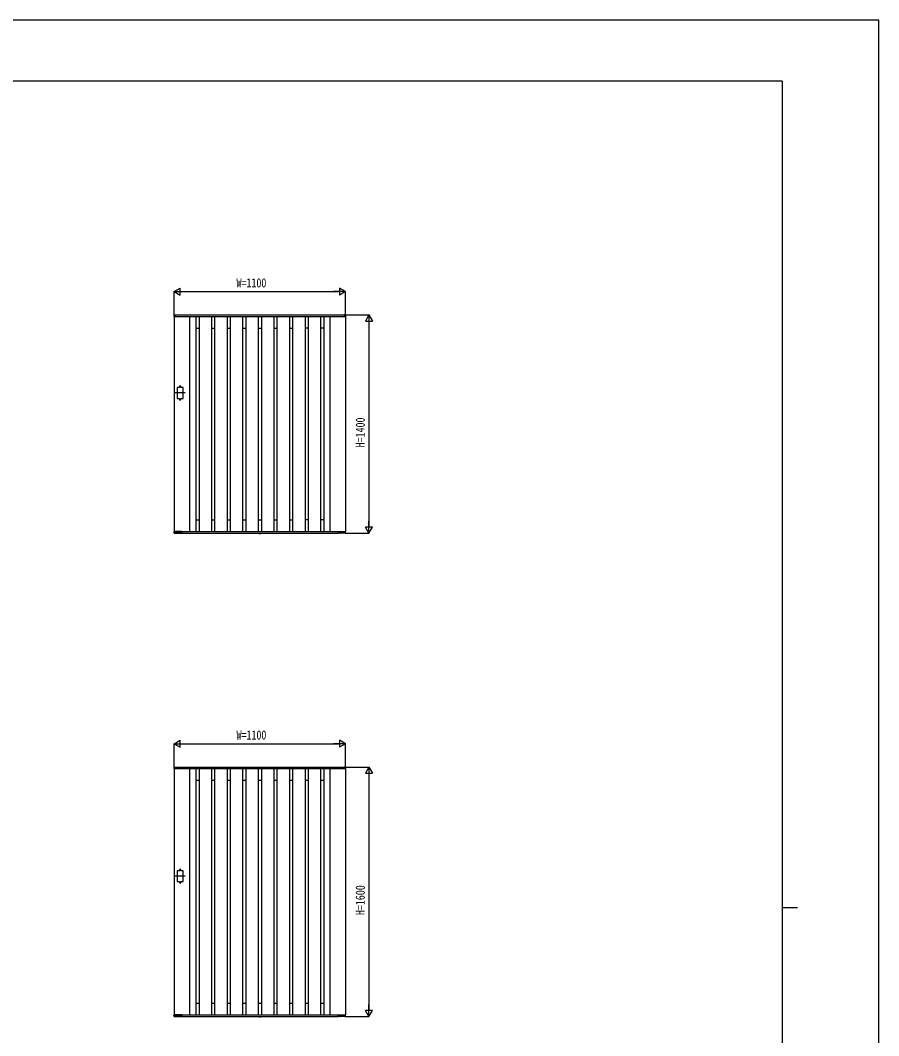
# Model space of a CAD drawing. Units: millimetres, scale not verified. Extents: x -8410 to 8410, y -5940 to 5940.
# Drawn here: x 2904 to 8410, y -573 to 5940 of the extents above; entities that cross this region are included whole.
import ezdxf
from ezdxf.enums import TextEntityAlignment as Align

# ---------------------------------------------------------------- set-up
doc = ezdxf.new("R2010")
doc.units = ezdxf.units.MM
doc.header["$LTSCALE"] = 30
for name, color, linetype in [('0-2_YKK_A1', 4, 'Continuous'), ('0-3_YKK_D', 6, 'Continuous'), ('0-4_YKK_ZWAK', 7, 'Continuous')]:
    doc.layers.add(name, color=color, linetype=linetype)
doc.styles.add('ＭＳ ゴシック', font='')
doc.styles.get('ＭＳ ゴシック').set_extended_font_data('MS Gothic')

msp = doc.modelspace()

# ---------------------------------------------------------------- linework, layer by layer
at = {"layer": '0-2_YKK_A1'}
for p, q in [((3889.54, 4048.63), (3889.54, 4040.5)), ((3890.04, 4040), (3890.04, 2660)), ((3890.04, 4040), (4990.04, 4040)), ((3890.04, 4040), (3896.74, 4040)), ((3890.95, 4050.13), (3896.51, 4050.47)), ((3896.74, 4040), (3896.74, 4040)), ((3897.04, 4050), (4983.04, 4050)), ((3897.04, 4040), (3897.04, 4050)), ((3897.04, 4040.3), (3897.04, 4049.97)), ((3990.04, 4040), (3990.04, 2660)), ((4030.04, 4040), (4030.04, 2660)), ((4050.04, 4040), (4050.04, 2660)), ((4130.04, 4040), (4130.04, 2660)), ((4150.04, 4040), (4150.04, 2660)), ((4230.04, 4040), (4230.04, 2660)), ((4250.04, 4040), (4250.04, 2660)), ((4330.04, 4040), (4330.04, 2660)), ((4350.04, 4040), (4350.04, 2660)), ((4430.04, 4040), (4430.04, 2660)), ((4450.04, 4040), (4450.04, 2660)), ((4530.04, 4040), (4530.04, 2660)), ((4550.04, 4040), (4550.04, 2660)), ((4630.04, 4040), (4630.04, 2660)), ((4650.04, 4040), (4650.04, 2660)), ((4730.04, 4040), (4730.04, 2660)), ((4750.04, 4040), (4750.04, 2660)), ((4830.04, 4040), (4830.04, 2660)), ((4850.04, 4040), (4850.04, 2660)), ((4890.04, 4040), (4890.04, 2660)), ((4983.04, 4040), (4983.04, 4050)), ((4983.04, 4040.3), (4983.04, 4049.97)), ((4990.04, 4040), (4983.34, 4040)), ((4983.34, 4040), (4983.34, 4040)), ((4989.13, 4050.13), (4983.57, 4050.47)), ((4990.04, 4040), (4990.04, 2660)), ((4990.54, 4048.63), (4990.54, 4040.5)), ((4030.04, 3965), (4050.04, 3965)), ((4130.04, 3965), (4150.04, 3965)), ((4230.04, 3965), (4250.04, 3965)), ((4330.04, 3965), (4350.04, 3965)), ((4430.04, 3965), (4450.04, 3965)), ((4530.04, 3965), (4550.04, 3965)), ((4630.04, 3965), (4650.04, 3965)), ((4750.04, 3965), (4730.04, 3965)), ((4850.04, 3965), (4830.04, 3965)), ((3924.04, 3585), (3924.04, 3590)), ((3934.04, 3585), (3934.04, 3590)), ((3960.54, 3550), (3897.54, 3550)), ((3924.04, 3515), (3924.04, 3510)), ((3934.04, 3515), (3934.04, 3510)), ((4030.04, 2735), (4050.04, 2735)), ((4130.04, 2735), (4150.04, 2735)), ((4230.04, 2735), (4250.04, 2735)), ((4330.04, 2735), (4350.04, 2735)), ((4430.04, 2735), (4450.04, 2735)), ((4530.04, 2735), (4550.04, 2735)), ((4630.04, 2735), (4650.04, 2735)), ((4750.04, 2735), (4730.04, 2735)), ((4850.04, 2735), (4830.04, 2735)), ((3890.15, 2649.97), (3889.57, 2659.47)), ((3890.04, 2660), (4990.04, 2660)), ((3939.74, 2660), (3890.07, 2660)), ((3891.4, 2649.5), (3890.65, 2649.5)), ((3891.9, 2649.99), (3891.93, 2651.81)), ((3891.91, 2650.5), (3938.21, 2650.5)), ((3912.83, 2652.1), (3892.25, 2652.1)), ((3913.15, 2651.81), (3913.16, 2650.99)), ((3914.88, 2650.99), (3914.9, 2651.81)), ((3921.87, 2652.1), (3915.21, 2652.1)), ((3922.18, 2651.81), (3922.2, 2650.99)), ((3923.92, 2650.99), (3923.93, 2651.81)), ((3937.87, 2652.1), (3924.25, 2652.1)), ((3934.14, 2652.1), (3934.16, 2650.99)), ((3938.18, 2651.81), (3938.21, 2650.01)), ((3939.54, 2649.52), (3938.71, 2649.52)), ((3940.04, 2660), (3940.04, 2650)), ((3940.04, 2659.7), (3940.04, 2650.02)), ((3940.04, 2650), (4940.04, 2650)), ((4436.13, 2649.5), (4436.22, 2650)), ((4436.13, 2649.5), (4436.3, 2648.53)), ((4436.13, 2649.5), (4443.95, 2649.5)), ((4436.22, 2650), (4443.86, 2650)), ((4440.04, 2645.8), (4440.04, 2650)), ((4443.95, 2649.5), (4443.78, 2648.53)), ((4443.95, 2649.5), (4443.86, 2650)), ((4940.04, 2660), (4940.04, 2650)), ((4940.04, 2659.7), (4940.04, 2650.02)), ((4940.34, 2660), (4990.01, 2660)), ((4940.54, 2649.52), (4941.37, 2649.52)), ((4941.9, 2651.81), (4941.87, 2650.01)), ((4988.17, 2650.5), (4941.87, 2650.5)), ((4942.21, 2652.1), (4955.83, 2652.1)), ((4945.94, 2652.1), (4945.92, 2650.99)), ((4956.16, 2650.99), (4956.15, 2651.81)), ((4957.9, 2651.81), (4957.88, 2650.99)), ((4958.21, 2652.1), (4964.87, 2652.1)), ((4965.2, 2650.99), (4965.18, 2651.81)), ((4966.93, 2651.81), (4966.92, 2650.99)), ((4967.25, 2652.1), (4987.83, 2652.1)), ((4988.18, 2649.99), (4988.15, 2651.81)), ((4988.68, 2649.5), (4989.43, 2649.5)), ((4989.93, 2649.97), (4990.51, 2659.47)), ((3889.54, 1148.63), (3889.54, 1140.5)), ((3890.04, 1140), (3890.04, -440)), ((3890.04, 1140), (4990.04, 1140)), ((3890.04, 1140), (3896.74, 1140)), ((3890.95, 1150.13), (3896.51, 1150.47)), ((3896.74, 1140), (3896.74, 1140)), ((3897.04, 1150), (4983.04, 1150)), ((3897.04, 1140), (3897.04, 1150)), ((3897.04, 1140.3), (3897.04, 1149.97)), ((3990.04, 1140), (3990.04, -440)), ((4030.04, 1140), (4030.04, -440)), ((4050.04, 1140), (4050.04, -440)), ((4130.04, 1140), (4130.04, -440)), ((4150.04, 1140), (4150.04, -440)), ((4230.04, 1140), (4230.04, -440)), ((4250.04, 1140), (4250.04, -440)), ((4330.04, 1140), (4330.04, -440)), ((4350.04, 1140), (4350.04, -440)), ((4430.04, 1140), (4430.04, -440)), ((4450.04, 1140), (4450.04, -440)), ((4530.04, 1140), (4530.04, -440)), ((4550.04, 1140), (4550.04, -440)), ((4630.04, 1140), (4630.04, -440)), ((4650.04, 1140), (4650.04, -440)), ((4730.04, 1140), (4730.04, -440)), ((4750.04, 1140), (4750.04, -440)), ((4830.04, 1140), (4830.04, -440)), ((4850.04, 1140), (4850.04, -440)), ((4890.04, 1140), (4890.04, -440)), ((4983.04, 1140), (4983.04, 1150)), ((4983.04, 1140.3), (4983.04, 1149.97)), ((4990.04, 1140), (4983.34, 1140)), ((4983.34, 1140), (4983.34, 1140)), ((4989.13, 1150.13), (4983.57, 1150.47)), ((4990.04, 1140), (4990.04, -440)), ((4990.54, 1148.63), (4990.54, 1140.5)), ((4030.04, 1065), (4050.04, 1065)), ((4130.04, 1065), (4150.04, 1065)), ((4230.04, 1065), (4250.04, 1065)), ((4330.04, 1065), (4350.04, 1065)), ((4430.04, 1065), (4450.04, 1065)), ((4530.04, 1065), (4550.04, 1065)), ((4630.04, 1065), (4650.04, 1065)), ((4730.04, 1065), (4750.04, 1065)), ((4830.04, 1065), (4850.04, 1065)), ((3924.04, 485), (3924.04, 490)), ((3934.04, 485), (3934.04, 490)), ((3960.54, 450), (3897.54, 450)), ((3924.04, 415), (3924.04, 410)), ((3934.04, 415), (3934.04, 410)), ((4030.04, -365), (4050.04, -365)), ((4130.04, -365), (4150.04, -365)), ((4230.04, -365), (4250.04, -365)), ((4330.04, -365), (4350.04, -365)), ((4430.04, -365), (4450.04, -365)), ((4530.04, -365), (4550.04, -365)), ((4630.04, -365), (4650.04, -365)), ((4730.04, -365), (4750.04, -365)), ((4830.04, -365), (4850.04, -365)), ((3890.15, -450.03), (3889.57, -440.53)), ((3890.04, -440), (4990.04, -440)), ((3939.74, -440), (3890.07, -440)), ((3891.4, -450.5), (3890.65, -450.5)), ((3891.9, -450.01), (3891.93, -448.19)), ((3891.91, -449.5), (3938.21, -449.5)), ((3912.83, -447.9), (3892.25, -447.9)), ((3913.15, -448.19), (3913.16, -449.01)), ((3914.88, -449.01), (3914.9, -448.19)), ((3921.87, -447.9), (3915.21, -447.9)), ((3922.18, -448.19), (3922.2, -449.01)), ((3923.92, -449.01), (3923.93, -448.19)), ((3937.87, -447.9), (3924.25, -447.9)), ((3934.14, -447.9), (3934.16, -449.01)), ((3938.18, -448.19), (3938.21, -449.99)), ((3939.54, -450.48), (3938.71, -450.48)), ((3940.04, -440), (3940.04, -450)), ((3940.04, -440.3), (3940.04, -449.98)), ((3940.04, -450), (4940.04, -450)), ((4436.13, -450.5), (4436.22, -450)), ((4436.13, -450.5), (4436.3, -451.47)), ((4436.13, -450.5), (4443.95, -450.5)), ((4436.22, -450), (4443.86, -450)), ((4440.04, -454.2), (4440.04, -450)), ((4443.95, -450.5), (4443.78, -451.47)), ((4443.95, -450.5), (4443.86, -450)), ((4940.04, -440), (4940.04, -450)), ((4940.04, -440.3), (4940.04, -449.98)), ((4940.34, -440), (4990.01, -440)), ((4940.54, -450.48), (4941.37, -450.48)), ((4941.9, -448.19), (4941.87, -449.99)), ((4988.17, -449.5), (4941.87, -449.5)), ((4942.21, -447.9), (4955.83, -447.9)), ((4945.94, -447.9), (4945.92, -449.01)), ((4956.16, -449.01), (4956.15, -448.19)), ((4957.9, -448.19), (4957.88, -449.01)), ((4958.21, -447.9), (4964.87, -447.9)), ((4965.2, -449.01), (4965.18, -448.19)), ((4966.93, -448.19), (4966.92, -449.01)), ((4967.25, -447.9), (4987.83, -447.9)), ((4988.18, -450.01), (4988.15, -448.19)), ((4988.68, -450.5), (4989.43, -450.5)), ((4989.93, -450.03), (4990.51, -440.53))]:
    msp.add_line(p, q, dxfattribs=at)
for points in [[(3924.04, 3585), (3910.04, 3585), (3910.04, 3515), (3924.04, 3515)], [(3934.04, 3515), (3948.04, 3515), (3948.04, 3585), (3934.04, 3585)], [(3892.25, 2652.1), (3892.11, 2652.07), (3892.03, 2652.02), (3891.99, 2651.97), (3891.96, 2651.91), (3891.94, 2651.86), (3891.93, 2651.81)], [(3913.15, 2651.81), (3913.14, 2651.85), (3913.13, 2651.9), (3913.11, 2651.95), (3913.08, 2651.99), (3913.03, 2652.04), (3912.95, 2652.08), (3912.83, 2652.1)], [(3915.21, 2652.1), (3915.08, 2652.07), (3915, 2652.02), (3914.95, 2651.97), (3914.92, 2651.91), (3914.91, 2651.86), (3914.9, 2651.81)], [(3922.18, 2651.81), (3922.18, 2651.85), (3922.17, 2651.9), (3922.14, 2651.95), (3922.11, 2651.99), (3922.06, 2652.04), (3921.99, 2652.08), (3921.87, 2652.1)], [(3924.25, 2652.1), (3924.11, 2652.07), (3924.03, 2652.02), (3923.99, 2651.97), (3923.96, 2651.91), (3923.94, 2651.86), (3923.93, 2651.81)], [(3938.18, 2651.81), (3938.18, 2651.85), (3938.17, 2651.9), (3938.14, 2651.95), (3938.11, 2651.99), (3938.06, 2652.04), (3937.99, 2652.08), (3937.87, 2652.1)], [(4437.74, 2647.42), (4438.89, 2649.74), (4440.04, 2650.35)], [(4442.34, 2647.42), (4441.18, 2649.74), (4440.04, 2650.35)], [(4941.9, 2651.81), (4941.9, 2651.85), (4941.91, 2651.9), (4941.94, 2651.95), (4941.97, 2651.99), (4942.02, 2652.04), (4942.09, 2652.08), (4942.21, 2652.1)], [(4955.83, 2652.1), (4955.97, 2652.07), (4956.04, 2652.02), (4956.09, 2651.97), (4956.12, 2651.91), (4956.14, 2651.86), (4956.15, 2651.81)], [(4957.9, 2651.81), (4957.9, 2651.85), (4957.91, 2651.9), (4957.94, 2651.95), (4957.97, 2651.99), (4958.02, 2652.04), (4958.09, 2652.08), (4958.21, 2652.1)], [(4964.87, 2652.1), (4965, 2652.07), (4965.08, 2652.02), (4965.13, 2651.97), (4965.16, 2651.91), (4965.17, 2651.86), (4965.18, 2651.81)], [(4966.93, 2651.81), (4966.94, 2651.85), (4966.95, 2651.9), (4966.97, 2651.95), (4967, 2651.99), (4967.05, 2652.04), (4967.13, 2652.08), (4967.25, 2652.1)], [(4987.83, 2652.1), (4987.97, 2652.07), (4988.04, 2652.02), (4988.09, 2651.97), (4988.12, 2651.91), (4988.14, 2651.86), (4988.15, 2651.81)], [(3924.04, 485), (3910.04, 485), (3910.04, 415), (3924.04, 415)], [(3934.04, 415), (3948.04, 415), (3948.04, 485), (3934.04, 485)], [(3892.25, -447.9), (3892.11, -447.93), (3892.03, -447.98), (3891.99, -448.03), (3891.96, -448.09), (3891.94, -448.14), (3891.93, -448.19)], [(3913.15, -448.19), (3913.14, -448.15), (3913.13, -448.1), (3913.11, -448.05), (3913.08, -448.01), (3913.03, -447.96), (3912.95, -447.92), (3912.83, -447.9)], [(3915.21, -447.9), (3915.08, -447.93), (3915, -447.98), (3914.95, -448.03), (3914.92, -448.09), (3914.91, -448.14), (3914.9, -448.19)], [(3922.18, -448.19), (3922.18, -448.15), (3922.17, -448.1), (3922.14, -448.05), (3922.11, -448.01), (3922.06, -447.96), (3921.99, -447.92), (3921.87, -447.9)], [(3924.25, -447.9), (3924.11, -447.93), (3924.03, -447.98), (3923.99, -448.03), (3923.96, -448.09), (3923.94, -448.14), (3923.93, -448.19)], [(3938.18, -448.19), (3938.18, -448.15), (3938.17, -448.1), (3938.14, -448.05), (3938.11, -448.01), (3938.06, -447.96), (3937.99, -447.92), (3937.87, -447.9)], [(4437.74, -452.58), (4438.89, -450.26), (4440.04, -449.65)], [(4442.34, -452.58), (4441.18, -450.26), (4440.04, -449.65)], [(4941.9, -448.19), (4941.9, -448.15), (4941.91, -448.1), (4941.94, -448.05), (4941.97, -448.01), (4942.02, -447.96), (4942.09, -447.92), (4942.21, -447.9)], [(4955.83, -447.9), (4955.97, -447.93), (4956.04, -447.98), (4956.09, -448.03), (4956.12, -448.09), (4956.14, -448.14), (4956.15, -448.19)], [(4957.9, -448.19), (4957.9, -448.15), (4957.91, -448.1), (4957.94, -448.05), (4957.97, -448.01), (4958.02, -447.96), (4958.09, -447.92), (4958.21, -447.9)], [(4964.87, -447.9), (4965, -447.93), (4965.08, -447.98), (4965.13, -448.03), (4965.16, -448.09), (4965.17, -448.14), (4965.18, -448.19)], [(4966.93, -448.19), (4966.94, -448.15), (4966.95, -448.1), (4966.97, -448.05), (4967, -448.01), (4967.05, -447.96), (4967.13, -447.92), (4967.25, -447.9)], [(4987.83, -447.9), (4987.97, -447.93), (4988.04, -447.98), (4988.09, -448.03), (4988.12, -448.09), (4988.14, -448.14), (4988.15, -448.19)]]:
    msp.add_lwpolyline(points, dxfattribs=at)
for centre, radius, start, end in [((3891.04, 4048.63), 1.5, 93.5, 180), ((3890.04, 4040.5), 0.5, 180, 270), ((3896.54, 4049.97), 0.5, 0, 93.5), ((3896.74, 4040.3), 0.3, 270, 0), ((4983.54, 4049.97), 0.5, 86.5, 180), ((4983.34, 4040.3), 0.3, 180, 270), ((4989.04, 4048.63), 1.5, 0, 86.5), ((4990.04, 4040.5), 0.5, 270, 0), ((3929.04, 3590), 5, 0, 180), ((3929.04, 3510), 5, 180, 0), ((3890.07, 2659.5), 0.5, 90, 183.5), ((3890.65, 2650), 0.5, 183.5, 269.21081), ((3891.4, 2650), 0.5, 269.18971, 359), ((3913.66, 2651), 0.5, 181, 270), ((3914.38, 2651), 0.5, 270, 359), ((3922.7, 2651), 0.5, 181, 270), ((3923.42, 2651), 0.5, 270, 359), ((3934.66, 2651), 0.5, 181, 270), ((3938.71, 2650.02), 0.5, 181.0014, 270.00152), ((3939.54, 2650.02), 0.5, 270, 0), ((3939.74, 2659.7), 0.3, 0, 90), ((4437.19, 2648.68), 0.9, 190, 239.36409), ((4440.04, 2653.5), 6.5, 239.36409, 300.63591), ((4442.89, 2648.68), 0.9, 300.63591, 350), ((4940.34, 2659.7), 0.3, 90, 180), ((4940.54, 2650.02), 0.5, 180, 270), ((4941.37, 2650.02), 0.5, 269.99848, 358.9986), ((4945.42, 2651), 0.5, 270, 359), ((4956.66, 2651), 0.5, 181, 270), ((4957.38, 2651), 0.5, 270, 359), ((4965.7, 2651), 0.5, 181, 270), ((4966.42, 2651), 0.5, 270, 359), ((4988.68, 2650), 0.5, 181, 270.81029), ((4989.43, 2650), 0.5, 270.78919, 356.5), ((4990.01, 2659.5), 0.5, 356.5, 90), ((3891.04, 1148.63), 1.5, 93.5, 180), ((3890.04, 1140.5), 0.5, 180, 270), ((3896.54, 1149.97), 0.5, 0, 93.5), ((3896.74, 1140.3), 0.3, 270, 0), ((4983.54, 1149.97), 0.5, 86.5, 180), ((4983.34, 1140.3), 0.3, 180, 270), ((4989.04, 1148.63), 1.5, 0, 86.5), ((4990.04, 1140.5), 0.5, 270, 0), ((3929.04, 490), 5, 0, 180), ((3929.04, 410), 5, 180, 0), ((3890.07, -440.5), 0.5, 90, 183.5), ((3890.65, -450), 0.5, 183.5, 269.21081), ((3891.4, -450), 0.5, 269.18971, 359), ((3913.66, -449), 0.5, 181, 270), ((3914.38, -449), 0.5, 270, 359), ((3922.7, -449), 0.5, 181, 270), ((3923.42, -449), 0.5, 270, 359), ((3934.66, -449), 0.5, 181, 270), ((3938.71, -449.98), 0.5, 181.0014, 270.00152), ((3939.54, -449.98), 0.5, 270, 0), ((3939.74, -440.3), 0.3, 0, 90), ((4437.19, -451.32), 0.9, 190, 239.36409), ((4440.04, -446.5), 6.5, 239.36409, 300.63591), ((4442.89, -451.32), 0.9, 300.63591, 350), ((4940.34, -440.3), 0.3, 90, 180), ((4940.54, -449.98), 0.5, 180, 270), ((4941.37, -449.98), 0.5, 269.99848, 358.9986), ((4945.42, -449), 0.5, 270, 359), ((4956.66, -449), 0.5, 181, 270), ((4957.38, -449), 0.5, 270, 359), ((4965.7, -449), 0.5, 181, 270), ((4966.42, -449), 0.5, 270, 359), ((4988.68, -450), 0.5, 181, 270.81029), ((4989.43, -450), 0.5, 270.78919, 356.5), ((4990.01, -440.5), 0.5, 356.5, 90)]:
    msp.add_arc(centre, radius, start, end, dxfattribs=at)
at = {"layer": '0-3_YKK_D'}
for p, q in [((3890.04, 4200), (3929.01, 4222.5)), ((3890.04, 4051), (3890.04, 4201)), ((3890.04, 4200), (3929.01, 4177.5)), ((3890.04, 4200), (3967.98, 4200)), ((3929.01, 4177.5), (3929.01, 4222.5)), ((3935.04, 4200), (4945.04, 4200)), ((4990.04, 4200), (4912.1, 4200)), ((4990.04, 4200), (4951.07, 4222.5)), ((4951.07, 4222.5), (4951.07, 4177.5)), ((4990.04, 4200), (4951.07, 4177.5)), ((4990.04, 4051), (4990.04, 4201)), ((4991.04, 4050), (5141.04, 4050)), ((5140.04, 4050), (5117.54, 4011.03)), ((5140.04, 4050), (5162.54, 4011.03)), ((5140.04, 4050), (5140.04, 3972.06)), ((5117.54, 4011.03), (5162.54, 4011.03)), ((5140.04, 4005), (5140.04, 2695)), ((5140.04, 2650), (5117.54, 2688.97)), ((5162.54, 2688.97), (5117.54, 2688.97)), ((5140.04, 2650), (5140.04, 2727.94)), ((5140.04, 2650), (5162.54, 2688.97)), ((4991.04, 2650), (5141.04, 2650)), ((3890.04, 1300), (3929.01, 1322.5)), ((3929.01, 1277.5), (3929.01, 1322.5)), ((4990.04, 1300), (4951.07, 1322.5)), ((4951.07, 1322.5), (4951.07, 1277.5)), ((3890.04, 1151), (3890.04, 1301)), ((3890.04, 1300), (3929.01, 1277.5)), ((3890.04, 1300), (3967.98, 1300)), ((3935.04, 1300), (4945.04, 1300)), ((4990.04, 1300), (4912.1, 1300)), ((4990.04, 1300), (4951.07, 1277.5)), ((4990.04, 1151), (4990.04, 1301)), ((4991.04, 1150), (5141.04, 1150)), ((5140.04, 1150), (5117.54, 1111.03)), ((5117.54, 1111.03), (5162.54, 1111.03)), ((5140.04, 1150), (5162.54, 1111.03)), ((5140.04, 1150), (5140.04, 1072.06)), ((5140.04, 1105), (5140.04, -405)), ((5140.04, -450), (5140.04, -372.06)), ((4991.04, -450), (5141.04, -450)), ((5140.04, -450), (5117.54, -411.03)), ((5162.54, -411.03), (5117.54, -411.03)), ((5140.04, -450), (5162.54, -411.03))]:
    msp.add_line(p, q, dxfattribs=at)
at = {"layer": '0-4_YKK_ZWAK'}
for p, q in [((7790.04, 5550), (-7809.96, 5550)), ((7790.04, 5550), (7790.04, -5050)), ((7790.04, 250), (7890.04, 250))]:
    msp.add_line(p, q, dxfattribs=at)
msp.add_lwpolyline([(-8410, -5940), (8410, -5940), (8410, 5940), (-8410, 5940)], close=True, dxfattribs=at)

# ---------------------------------------------------------------- texts
at = {"layer": '0-3_YKK_D', "style": 'ＭＳ ゴシック', "width": 0.8}
for p in [(4290.71, 4209), (4290.71, 1309)]:
    msp.add_text('W=1100', height=58.65, dxfattribs=at).set_placement(p, align=Align.BOTTOM_LEFT)
for s, p in [('H=1400', (5131.04, 3200.67)), ('H=1600', (5131.04, 200.67))]:
    msp.add_text(s, height=58.65, rotation=90, dxfattribs=at).set_placement(p, align=Align.BOTTOM_LEFT)

doc.saveas('drawing.dxf')
